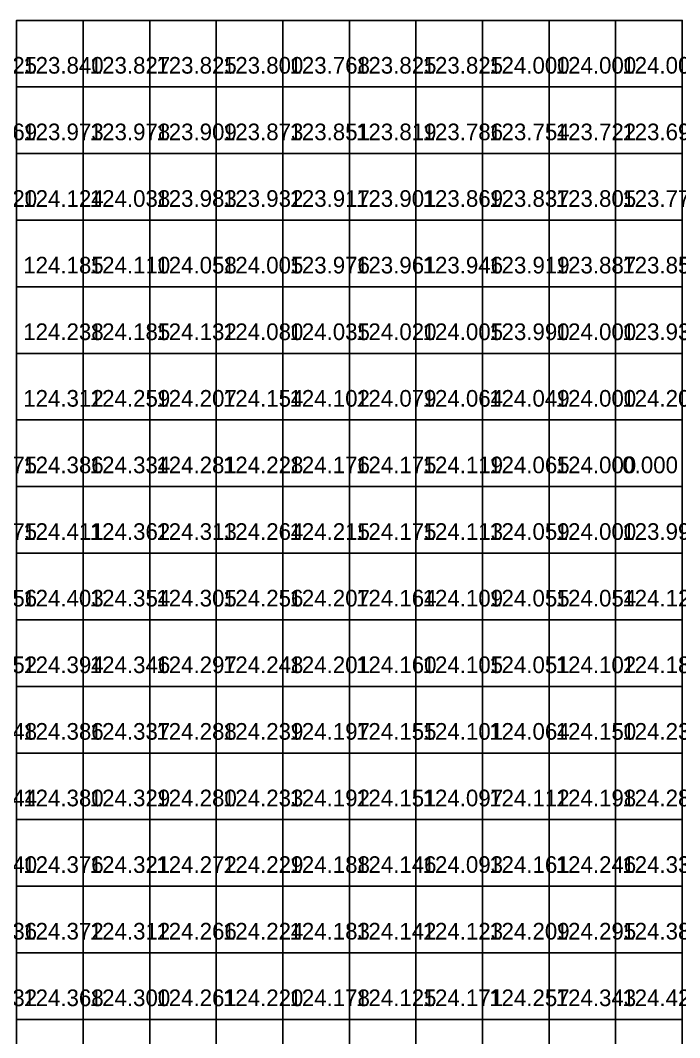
# Model space of a CAD drawing. Header units: metres. Extents: x 287857 to 287978, y 62957 to 63018.
# Drawn here: x 287935.98 to 287945.89, y 63002.56 to 63017.83 of the extents above; entities that cross this region are included whole.
import ezdxf

# ---------------------------------------------------------------- set-up
doc = ezdxf.new("R2010")
doc.units = ezdxf.units.M
for name, color, linetype, true_color in [('ARCH-BARRIER', 7, 'Continuous', 0xf87171), ('ARCH-INTERP', 7, 'Continuous', 0x64748b), ('ARCH-LEVEL-TXT', 7, 'Continuous', 0xa78bfa), ('ARCH-REAL', 7, 'Continuous', 0xa78bfa)]:
    doc.layers.add(name, color=color, linetype=linetype, true_color=true_color)

msp = doc.modelspace()

# ---------------------------------------------------------------- linework, layer by layer
at = {"layer": 'ARCH-BARRIER'}
for points in [[(287944.925, 63010.831, 0), (287945.925, 63010.831, 0), (287945.925, 63011.831, 0), (287944.925, 63011.831, 0), (287944.925, 63010.831, 0)], [(287935.925, 63001.831, 0), (287936.925, 63001.831, 0), (287936.925, 63002.831, 0), (287935.925, 63002.831, 0), (287935.925, 63001.831, 0)]]:
    msp.add_polyline3d(points, dxfattribs=at)
at = {"layer": 'ARCH-INTERP'}
for points in [[(287935.925, 63016.831, 123.84), (287936.925, 63016.831, 123.84), (287936.925, 63017.831, 123.84), (287935.925, 63017.831, 123.84), (287935.925, 63016.831, 123.84)], [(287936.925, 63016.831, 123.827), (287937.925, 63016.831, 123.827), (287937.925, 63017.831, 123.827), (287936.925, 63017.831, 123.827), (287936.925, 63016.831, 123.827)], [(287938.925, 63016.831, 123.8), (287939.925, 63016.831, 123.8), (287939.925, 63017.831, 123.8), (287938.925, 63017.831, 123.8), (287938.925, 63016.831, 123.8)], [(287939.925, 63016.831, 123.768), (287940.925, 63016.831, 123.768), (287940.925, 63017.831, 123.768), (287939.925, 63017.831, 123.768), (287939.925, 63016.831, 123.768)], [(287940.925, 63016.831, 123.825), (287941.925, 63016.831, 123.825), (287941.925, 63017.831, 123.825), (287940.925, 63017.831, 123.825), (287940.925, 63016.831, 123.825)], [(287941.925, 63016.831, 123.825), (287942.925, 63016.831, 123.825), (287942.925, 63017.831, 123.825), (287941.925, 63017.831, 123.825), (287941.925, 63016.831, 123.825)], [(287942.925, 63016.831, 124), (287943.925, 63016.831, 124), (287943.925, 63017.831, 124), (287942.925, 63017.831, 124), (287942.925, 63016.831, 124)], [(287943.925, 63016.831, 124), (287944.925, 63016.831, 124), (287944.925, 63017.831, 124), (287943.925, 63017.831, 124), (287943.925, 63016.831, 124)], [(287944.925, 63016.831, 124), (287945.925, 63016.831, 124), (287945.925, 63017.831, 124), (287944.925, 63017.831, 124), (287944.925, 63016.831, 124)], [(287935.925, 63015.831, 123.973), (287936.925, 63015.831, 123.973), (287936.925, 63016.831, 123.973), (287935.925, 63016.831, 123.973), (287935.925, 63015.831, 123.973)], [(287936.925, 63015.831, 123.978), (287937.925, 63015.831, 123.978), (287937.925, 63016.831, 123.978), (287936.925, 63016.831, 123.978), (287936.925, 63015.831, 123.978)], [(287937.925, 63015.831, 123.909), (287938.925, 63015.831, 123.909), (287938.925, 63016.831, 123.909), (287937.925, 63016.831, 123.909), (287937.925, 63015.831, 123.909)], [(287938.925, 63015.831, 123.873), (287939.925, 63015.831, 123.873), (287939.925, 63016.831, 123.873), (287938.925, 63016.831, 123.873), (287938.925, 63015.831, 123.873)], [(287939.925, 63015.831, 123.851), (287940.925, 63015.831, 123.851), (287940.925, 63016.831, 123.851), (287939.925, 63016.831, 123.851), (287939.925, 63015.831, 123.851)], [(287940.925, 63015.831, 123.819), (287941.925, 63015.831, 123.819), (287941.925, 63016.831, 123.819), (287940.925, 63016.831, 123.819), (287940.925, 63015.831, 123.819)], [(287941.925, 63015.831, 123.786), (287942.925, 63015.831, 123.786), (287942.925, 63016.831, 123.786), (287941.925, 63016.831, 123.786), (287941.925, 63015.831, 123.786)], [(287942.925, 63015.831, 123.754), (287943.925, 63015.831, 123.754), (287943.925, 63016.831, 123.754), (287942.925, 63016.831, 123.754), (287942.925, 63015.831, 123.754)], [(287943.925, 63015.831, 123.722), (287944.925, 63015.831, 123.722), (287944.925, 63016.831, 123.722), (287943.925, 63016.831, 123.722), (287943.925, 63015.831, 123.722)], [(287944.925, 63015.831, 123.69), (287945.925, 63015.831, 123.69), (287945.925, 63016.831, 123.69), (287944.925, 63016.831, 123.69), (287944.925, 63015.831, 123.69)], [(287935.925, 63014.831, 124.124), (287936.925, 63014.831, 124.124), (287936.925, 63015.831, 124.124), (287935.925, 63015.831, 124.124), (287935.925, 63014.831, 124.124)], [(287936.925, 63014.831, 124.038), (287937.925, 63014.831, 124.038), (287937.925, 63015.831, 124.038), (287936.925, 63015.831, 124.038), (287936.925, 63014.831, 124.038)], [(287937.925, 63014.831, 123.983), (287938.925, 63014.831, 123.983), (287938.925, 63015.831, 123.983), (287937.925, 63015.831, 123.983), (287937.925, 63014.831, 123.983)], [(287938.925, 63014.831, 123.932), (287939.925, 63014.831, 123.932), (287939.925, 63015.831, 123.932), (287938.925, 63015.831, 123.932), (287938.925, 63014.831, 123.932)], [(287939.925, 63014.831, 123.917), (287940.925, 63014.831, 123.917), (287940.925, 63015.831, 123.917), (287939.925, 63015.831, 123.917), (287939.925, 63014.831, 123.917)], [(287940.925, 63014.831, 123.901), (287941.925, 63014.831, 123.901), (287941.925, 63015.831, 123.901), (287940.925, 63015.831, 123.901), (287940.925, 63014.831, 123.901)], [(287941.925, 63014.831, 123.869), (287942.925, 63014.831, 123.869), (287942.925, 63015.831, 123.869), (287941.925, 63015.831, 123.869), (287941.925, 63014.831, 123.869)], [(287942.925, 63014.831, 123.837), (287943.925, 63014.831, 123.837), (287943.925, 63015.831, 123.837), (287942.925, 63015.831, 123.837), (287942.925, 63014.831, 123.837)], [(287943.925, 63014.831, 123.805), (287944.925, 63014.831, 123.805), (287944.925, 63015.831, 123.805), (287943.925, 63015.831, 123.805), (287943.925, 63014.831, 123.805)], [(287944.925, 63014.831, 123.772), (287945.925, 63014.831, 123.772), (287945.925, 63015.831, 123.772), (287944.925, 63015.831, 123.772), (287944.925, 63014.831, 123.772)], [(287935.925, 63013.831, 124.185), (287936.925, 63013.831, 124.185), (287936.925, 63014.831, 124.185), (287935.925, 63014.831, 124.185), (287935.925, 63013.831, 124.185)], [(287936.925, 63013.831, 124.11), (287937.925, 63013.831, 124.11), (287937.925, 63014.831, 124.11), (287936.925, 63014.831, 124.11), (287936.925, 63013.831, 124.11)], [(287937.925, 63013.831, 124.058), (287938.925, 63013.831, 124.058), (287938.925, 63014.831, 124.058), (287937.925, 63014.831, 124.058), (287937.925, 63013.831, 124.058)], [(287938.925, 63013.831, 124.005), (287939.925, 63013.831, 124.005), (287939.925, 63014.831, 124.005), (287938.925, 63014.831, 124.005), (287938.925, 63013.831, 124.005)], [(287939.925, 63013.831, 123.976), (287940.925, 63013.831, 123.976), (287940.925, 63014.831, 123.976), (287939.925, 63014.831, 123.976), (287939.925, 63013.831, 123.976)], [(287940.925, 63013.831, 123.961), (287941.925, 63013.831, 123.961), (287941.925, 63014.831, 123.961), (287940.925, 63014.831, 123.961), (287940.925, 63013.831, 123.961)], [(287941.925, 63013.831, 123.946), (287942.925, 63013.831, 123.946), (287942.925, 63014.831, 123.946), (287941.925, 63014.831, 123.946), (287941.925, 63013.831, 123.946)], [(287942.925, 63013.831, 123.919), (287943.925, 63013.831, 123.919), (287943.925, 63014.831, 123.919), (287942.925, 63014.831, 123.919), (287942.925, 63013.831, 123.919)], [(287943.925, 63013.831, 123.887), (287944.925, 63013.831, 123.887), (287944.925, 63014.831, 123.887), (287943.925, 63014.831, 123.887), (287943.925, 63013.831, 123.887)], [(287944.925, 63013.831, 123.855), (287945.925, 63013.831, 123.855), (287945.925, 63014.831, 123.855), (287944.925, 63014.831, 123.855), (287944.925, 63013.831, 123.855)], [(287935.925, 63012.831, 124.238), (287936.925, 63012.831, 124.238), (287936.925, 63013.831, 124.238), (287935.925, 63013.831, 124.238), (287935.925, 63012.831, 124.238)], [(287936.925, 63012.831, 124.185), (287937.925, 63012.831, 124.185), (287937.925, 63013.831, 124.185), (287936.925, 63013.831, 124.185), (287936.925, 63012.831, 124.185)], [(287937.925, 63012.831, 124.132), (287938.925, 63012.831, 124.132), (287938.925, 63013.831, 124.132), (287937.925, 63013.831, 124.132), (287937.925, 63012.831, 124.132)], [(287938.925, 63012.831, 124.08), (287939.925, 63012.831, 124.08), (287939.925, 63013.831, 124.08), (287938.925, 63013.831, 124.08), (287938.925, 63012.831, 124.08)], [(287939.925, 63012.831, 124.035), (287940.925, 63012.831, 124.035), (287940.925, 63013.831, 124.035), (287939.925, 63013.831, 124.035), (287939.925, 63012.831, 124.035)], [(287940.925, 63012.831, 124.02), (287941.925, 63012.831, 124.02), (287941.925, 63013.831, 124.02), (287940.925, 63013.831, 124.02), (287940.925, 63012.831, 124.02)], [(287941.925, 63012.831, 124.005), (287942.925, 63012.831, 124.005), (287942.925, 63013.831, 124.005), (287941.925, 63013.831, 124.005), (287941.925, 63012.831, 124.005)], [(287942.925, 63012.831, 123.99), (287943.925, 63012.831, 123.99), (287943.925, 63013.831, 123.99), (287942.925, 63013.831, 123.99), (287942.925, 63012.831, 123.99)], [(287944.925, 63012.831, 123.938), (287945.925, 63012.831, 123.938), (287945.925, 63013.831, 123.938), (287944.925, 63013.831, 123.938), (287944.925, 63012.831, 123.938)], [(287935.925, 63011.831, 124.312), (287936.925, 63011.831, 124.312), (287936.925, 63012.831, 124.312), (287935.925, 63012.831, 124.312), (287935.925, 63011.831, 124.312)], [(287936.925, 63011.831, 124.259), (287937.925, 63011.831, 124.259), (287937.925, 63012.831, 124.259), (287936.925, 63012.831, 124.259), (287936.925, 63011.831, 124.259)], [(287937.925, 63011.831, 124.207), (287938.925, 63011.831, 124.207), (287938.925, 63012.831, 124.207), (287937.925, 63012.831, 124.207), (287937.925, 63011.831, 124.207)], [(287938.925, 63011.831, 124.154), (287939.925, 63011.831, 124.154), (287939.925, 63012.831, 124.154), (287938.925, 63012.831, 124.154), (287938.925, 63011.831, 124.154)], [(287939.925, 63011.831, 124.102), (287940.925, 63011.831, 124.102), (287940.925, 63012.831, 124.102), (287939.925, 63012.831, 124.102), (287939.925, 63011.831, 124.102)], [(287940.925, 63011.831, 124.079), (287941.925, 63011.831, 124.079), (287941.925, 63012.831, 124.079), (287940.925, 63012.831, 124.079), (287940.925, 63011.831, 124.079)], [(287941.925, 63011.831, 124.064), (287942.925, 63011.831, 124.064), (287942.925, 63012.831, 124.064), (287941.925, 63012.831, 124.064), (287941.925, 63011.831, 124.064)], [(287942.925, 63011.831, 124.049), (287943.925, 63011.831, 124.049), (287943.925, 63012.831, 124.049), (287942.925, 63012.831, 124.049), (287942.925, 63011.831, 124.049)], [(287935.925, 63010.831, 124.386), (287936.925, 63010.831, 124.386), (287936.925, 63011.831, 124.386), (287935.925, 63011.831, 124.386), (287935.925, 63010.831, 124.386)], [(287936.925, 63010.831, 124.334), (287937.925, 63010.831, 124.334), (287937.925, 63011.831, 124.334), (287936.925, 63011.831, 124.334), (287936.925, 63010.831, 124.334)], [(287937.925, 63010.831, 124.281), (287938.925, 63010.831, 124.281), (287938.925, 63011.831, 124.281), (287937.925, 63011.831, 124.281), (287937.925, 63010.831, 124.281)], [(287938.925, 63010.831, 124.228), (287939.925, 63010.831, 124.228), (287939.925, 63011.831, 124.228), (287938.925, 63011.831, 124.228), (287938.925, 63010.831, 124.228)], [(287939.925, 63010.831, 124.176), (287940.925, 63010.831, 124.176), (287940.925, 63011.831, 124.176), (287939.925, 63011.831, 124.176), (287939.925, 63010.831, 124.176)], [(287941.925, 63010.831, 124.119), (287942.925, 63010.831, 124.119), (287942.925, 63011.831, 124.119), (287941.925, 63011.831, 124.119), (287941.925, 63010.831, 124.119)], [(287942.925, 63010.831, 124.065), (287943.925, 63010.831, 124.065), (287943.925, 63011.831, 124.065), (287942.925, 63011.831, 124.065), (287942.925, 63010.831, 124.065)], [(287935.925, 63009.831, 124.411), (287936.925, 63009.831, 124.411), (287936.925, 63010.831, 124.411), (287935.925, 63010.831, 124.411), (287935.925, 63009.831, 124.411)], [(287936.925, 63009.831, 124.362), (287937.925, 63009.831, 124.362), (287937.925, 63010.831, 124.362), (287936.925, 63010.831, 124.362), (287936.925, 63009.831, 124.362)], [(287937.925, 63009.831, 124.313), (287938.925, 63009.831, 124.313), (287938.925, 63010.831, 124.313), (287937.925, 63010.831, 124.313), (287937.925, 63009.831, 124.313)], [(287938.925, 63009.831, 124.264), (287939.925, 63009.831, 124.264), (287939.925, 63010.831, 124.264), (287938.925, 63010.831, 124.264), (287938.925, 63009.831, 124.264)], [(287939.925, 63009.831, 124.215), (287940.925, 63009.831, 124.215), (287940.925, 63010.831, 124.215), (287939.925, 63010.831, 124.215), (287939.925, 63009.831, 124.215)], [(287941.925, 63009.831, 124.113), (287942.925, 63009.831, 124.113), (287942.925, 63010.831, 124.113), (287941.925, 63010.831, 124.113), (287941.925, 63009.831, 124.113)], [(287942.925, 63009.831, 124.059), (287943.925, 63009.831, 124.059), (287943.925, 63010.831, 124.059), (287942.925, 63010.831, 124.059), (287942.925, 63009.831, 124.059)], [(287944.925, 63009.831, 123.997), (287945.925, 63009.831, 123.997), (287945.925, 63010.831, 123.997), (287944.925, 63010.831, 123.997), (287944.925, 63009.831, 123.997)], [(287935.925, 63008.831, 124.403), (287936.925, 63008.831, 124.403), (287936.925, 63009.831, 124.403), (287935.925, 63009.831, 124.403), (287935.925, 63008.831, 124.403)], [(287936.925, 63008.831, 124.354), (287937.925, 63008.831, 124.354), (287937.925, 63009.831, 124.354), (287936.925, 63009.831, 124.354), (287936.925, 63008.831, 124.354)], [(287937.925, 63008.831, 124.305), (287938.925, 63008.831, 124.305), (287938.925, 63009.831, 124.305), (287937.925, 63009.831, 124.305), (287937.925, 63008.831, 124.305)], [(287938.925, 63008.831, 124.256), (287939.925, 63008.831, 124.256), (287939.925, 63009.831, 124.256), (287938.925, 63009.831, 124.256), (287938.925, 63008.831, 124.256)], [(287939.925, 63008.831, 124.207), (287940.925, 63008.831, 124.207), (287940.925, 63009.831, 124.207), (287939.925, 63009.831, 124.207), (287939.925, 63008.831, 124.207)], [(287940.925, 63008.831, 124.164), (287941.925, 63008.831, 124.164), (287941.925, 63009.831, 124.164), (287940.925, 63009.831, 124.164), (287940.925, 63008.831, 124.164)], [(287941.925, 63008.831, 124.109), (287942.925, 63008.831, 124.109), (287942.925, 63009.831, 124.109), (287941.925, 63009.831, 124.109), (287941.925, 63008.831, 124.109)], [(287942.925, 63008.831, 124.055), (287943.925, 63008.831, 124.055), (287943.925, 63009.831, 124.055), (287942.925, 63009.831, 124.055), (287942.925, 63008.831, 124.055)], [(287943.925, 63008.831, 124.054), (287944.925, 63008.831, 124.054), (287944.925, 63009.831, 124.054), (287943.925, 63009.831, 124.054), (287943.925, 63008.831, 124.054)], [(287944.925, 63008.831, 124.127), (287945.925, 63008.831, 124.127), (287945.925, 63009.831, 124.127), (287944.925, 63009.831, 124.127), (287944.925, 63008.831, 124.127)], [(287935.925, 63007.831, 124.394), (287936.925, 63007.831, 124.394), (287936.925, 63008.831, 124.394), (287935.925, 63008.831, 124.394), (287935.925, 63007.831, 124.394)], [(287936.925, 63007.831, 124.346), (287937.925, 63007.831, 124.346), (287937.925, 63008.831, 124.346), (287936.925, 63008.831, 124.346), (287936.925, 63007.831, 124.346)], [(287937.925, 63007.831, 124.297), (287938.925, 63007.831, 124.297), (287938.925, 63008.831, 124.297), (287937.925, 63008.831, 124.297), (287937.925, 63007.831, 124.297)], [(287938.925, 63007.831, 124.248), (287939.925, 63007.831, 124.248), (287939.925, 63008.831, 124.248), (287938.925, 63008.831, 124.248), (287938.925, 63007.831, 124.248)], [(287939.925, 63007.831, 124.201), (287940.925, 63007.831, 124.201), (287940.925, 63008.831, 124.201), (287939.925, 63008.831, 124.201), (287939.925, 63007.831, 124.201)], [(287940.925, 63007.831, 124.16), (287941.925, 63007.831, 124.16), (287941.925, 63008.831, 124.16), (287940.925, 63008.831, 124.16), (287940.925, 63007.831, 124.16)], [(287941.925, 63007.831, 124.105), (287942.925, 63007.831, 124.105), (287942.925, 63008.831, 124.105), (287941.925, 63008.831, 124.105), (287941.925, 63007.831, 124.105)], [(287942.925, 63007.831, 124.051), (287943.925, 63007.831, 124.051), (287943.925, 63008.831, 124.051), (287942.925, 63008.831, 124.051), (287942.925, 63007.831, 124.051)], [(287943.925, 63007.831, 124.102), (287944.925, 63007.831, 124.102), (287944.925, 63008.831, 124.102), (287943.925, 63008.831, 124.102), (287943.925, 63007.831, 124.102)], [(287944.925, 63007.831, 124.188), (287945.925, 63007.831, 124.188), (287945.925, 63008.831, 124.188), (287944.925, 63008.831, 124.188), (287944.925, 63007.831, 124.188)], [(287935.925, 63006.831, 124.386), (287936.925, 63006.831, 124.386), (287936.925, 63007.831, 124.386), (287935.925, 63007.831, 124.386), (287935.925, 63006.831, 124.386)], [(287936.925, 63006.831, 124.337), (287937.925, 63006.831, 124.337), (287937.925, 63007.831, 124.337), (287936.925, 63007.831, 124.337), (287936.925, 63006.831, 124.337)], [(287937.925, 63006.831, 124.288), (287938.925, 63006.831, 124.288), (287938.925, 63007.831, 124.288), (287937.925, 63007.831, 124.288), (287937.925, 63006.831, 124.288)], [(287938.925, 63006.831, 124.239), (287939.925, 63006.831, 124.239), (287939.925, 63007.831, 124.239), (287938.925, 63007.831, 124.239), (287938.925, 63006.831, 124.239)], [(287939.925, 63006.831, 124.197), (287940.925, 63006.831, 124.197), (287940.925, 63007.831, 124.197), (287939.925, 63007.831, 124.197), (287939.925, 63006.831, 124.197)], [(287940.925, 63006.831, 124.155), (287941.925, 63006.831, 124.155), (287941.925, 63007.831, 124.155), (287940.925, 63007.831, 124.155), (287940.925, 63006.831, 124.155)], [(287941.925, 63006.831, 124.101), (287942.925, 63006.831, 124.101), (287942.925, 63007.831, 124.101), (287941.925, 63007.831, 124.101), (287941.925, 63006.831, 124.101)], [(287942.925, 63006.831, 124.064), (287943.925, 63006.831, 124.064), (287943.925, 63007.831, 124.064), (287942.925, 63007.831, 124.064), (287942.925, 63006.831, 124.064)], [(287943.925, 63006.831, 124.15), (287944.925, 63006.831, 124.15), (287944.925, 63007.831, 124.15), (287943.925, 63007.831, 124.15), (287943.925, 63006.831, 124.15)], [(287944.925, 63006.831, 124.236), (287945.925, 63006.831, 124.236), (287945.925, 63007.831, 124.236), (287944.925, 63007.831, 124.236), (287944.925, 63006.831, 124.236)], [(287935.925, 63005.831, 124.38), (287936.925, 63005.831, 124.38), (287936.925, 63006.831, 124.38), (287935.925, 63006.831, 124.38), (287935.925, 63005.831, 124.38)], [(287936.925, 63005.831, 124.329), (287937.925, 63005.831, 124.329), (287937.925, 63006.831, 124.329), (287936.925, 63006.831, 124.329), (287936.925, 63005.831, 124.329)], [(287937.925, 63005.831, 124.28), (287938.925, 63005.831, 124.28), (287938.925, 63006.831, 124.28), (287937.925, 63006.831, 124.28), (287937.925, 63005.831, 124.28)], [(287938.925, 63005.831, 124.233), (287939.925, 63005.831, 124.233), (287939.925, 63006.831, 124.233), (287938.925, 63006.831, 124.233), (287938.925, 63005.831, 124.233)], [(287939.925, 63005.831, 124.192), (287940.925, 63005.831, 124.192), (287940.925, 63006.831, 124.192), (287939.925, 63006.831, 124.192), (287939.925, 63005.831, 124.192)], [(287940.925, 63005.831, 124.151), (287941.925, 63005.831, 124.151), (287941.925, 63006.831, 124.151), (287940.925, 63006.831, 124.151), (287940.925, 63005.831, 124.151)], [(287941.925, 63005.831, 124.097), (287942.925, 63005.831, 124.097), (287942.925, 63006.831, 124.097), (287941.925, 63006.831, 124.097), (287941.925, 63005.831, 124.097)], [(287942.925, 63005.831, 124.112), (287943.925, 63005.831, 124.112), (287943.925, 63006.831, 124.112), (287942.925, 63006.831, 124.112), (287942.925, 63005.831, 124.112)], [(287943.925, 63005.831, 124.198), (287944.925, 63005.831, 124.198), (287944.925, 63006.831, 124.198), (287943.925, 63006.831, 124.198), (287943.925, 63005.831, 124.198)], [(287944.925, 63005.831, 124.284), (287945.925, 63005.831, 124.284), (287945.925, 63006.831, 124.284), (287944.925, 63006.831, 124.284), (287944.925, 63005.831, 124.284)], [(287935.925, 63004.831, 124.376), (287936.925, 63004.831, 124.376), (287936.925, 63005.831, 124.376), (287935.925, 63005.831, 124.376), (287935.925, 63004.831, 124.376)], [(287936.925, 63004.831, 124.321), (287937.925, 63004.831, 124.321), (287937.925, 63005.831, 124.321), (287936.925, 63005.831, 124.321), (287936.925, 63004.831, 124.321)], [(287937.925, 63004.831, 124.272), (287938.925, 63004.831, 124.272), (287938.925, 63005.831, 124.272), (287937.925, 63005.831, 124.272), (287937.925, 63004.831, 124.272)], [(287938.925, 63004.831, 124.229), (287939.925, 63004.831, 124.229), (287939.925, 63005.831, 124.229), (287938.925, 63005.831, 124.229), (287938.925, 63004.831, 124.229)], [(287939.925, 63004.831, 124.188), (287940.925, 63004.831, 124.188), (287940.925, 63005.831, 124.188), (287939.925, 63005.831, 124.188), (287939.925, 63004.831, 124.188)], [(287940.925, 63004.831, 124.146), (287941.925, 63004.831, 124.146), (287941.925, 63005.831, 124.146), (287940.925, 63005.831, 124.146), (287940.925, 63004.831, 124.146)], [(287941.925, 63004.831, 124.093), (287942.925, 63004.831, 124.093), (287942.925, 63005.831, 124.093), (287941.925, 63005.831, 124.093), (287941.925, 63004.831, 124.093)], [(287942.925, 63004.831, 124.161), (287943.925, 63004.831, 124.161), (287943.925, 63005.831, 124.161), (287942.925, 63005.831, 124.161), (287942.925, 63004.831, 124.161)], [(287943.925, 63004.831, 124.246), (287944.925, 63004.831, 124.246), (287944.925, 63005.831, 124.246), (287943.925, 63005.831, 124.246), (287943.925, 63004.831, 124.246)], [(287944.925, 63004.831, 124.332), (287945.925, 63004.831, 124.332), (287945.925, 63005.831, 124.332), (287944.925, 63005.831, 124.332), (287944.925, 63004.831, 124.332)], [(287935.925, 63003.831, 124.372), (287936.925, 63003.831, 124.372), (287936.925, 63004.831, 124.372), (287935.925, 63004.831, 124.372), (287935.925, 63003.831, 124.372)], [(287936.925, 63003.831, 124.312), (287937.925, 63003.831, 124.312), (287937.925, 63004.831, 124.312), (287936.925, 63004.831, 124.312), (287936.925, 63003.831, 124.312)], [(287937.925, 63003.831, 124.266), (287938.925, 63003.831, 124.266), (287938.925, 63004.831, 124.266), (287937.925, 63004.831, 124.266), (287937.925, 63003.831, 124.266)], [(287938.925, 63003.831, 124.224), (287939.925, 63003.831, 124.224), (287939.925, 63004.831, 124.224), (287938.925, 63004.831, 124.224), (287938.925, 63003.831, 124.224)], [(287939.925, 63003.831, 124.183), (287940.925, 63003.831, 124.183), (287940.925, 63004.831, 124.183), (287939.925, 63004.831, 124.183), (287939.925, 63003.831, 124.183)], [(287940.925, 63003.831, 124.142), (287941.925, 63003.831, 124.142), (287941.925, 63004.831, 124.142), (287940.925, 63004.831, 124.142), (287940.925, 63003.831, 124.142)], [(287941.925, 63003.831, 124.123), (287942.925, 63003.831, 124.123), (287942.925, 63004.831, 124.123), (287941.925, 63004.831, 124.123), (287941.925, 63003.831, 124.123)], [(287942.925, 63003.831, 124.209), (287943.925, 63003.831, 124.209), (287943.925, 63004.831, 124.209), (287942.925, 63004.831, 124.209), (287942.925, 63003.831, 124.209)], [(287943.925, 63003.831, 124.295), (287944.925, 63003.831, 124.295), (287944.925, 63004.831, 124.295), (287943.925, 63004.831, 124.295), (287943.925, 63003.831, 124.295)], [(287944.925, 63003.831, 124.38), (287945.925, 63003.831, 124.38), (287945.925, 63004.831, 124.38), (287944.925, 63004.831, 124.38), (287944.925, 63003.831, 124.38)], [(287935.925, 63002.831, 124.368), (287936.925, 63002.831, 124.368), (287936.925, 63003.831, 124.368), (287935.925, 63003.831, 124.368), (287935.925, 63002.831, 124.368)], [(287937.925, 63002.831, 124.261), (287938.925, 63002.831, 124.261), (287938.925, 63003.831, 124.261), (287937.925, 63003.831, 124.261), (287937.925, 63002.831, 124.261)], [(287938.925, 63002.831, 124.22), (287939.925, 63002.831, 124.22), (287939.925, 63003.831, 124.22), (287938.925, 63003.831, 124.22), (287938.925, 63002.831, 124.22)], [(287939.925, 63002.831, 124.178), (287940.925, 63002.831, 124.178), (287940.925, 63003.831, 124.178), (287939.925, 63003.831, 124.178), (287939.925, 63002.831, 124.178)], [(287941.925, 63002.831, 124.171), (287942.925, 63002.831, 124.171), (287942.925, 63003.831, 124.171), (287941.925, 63003.831, 124.171), (287941.925, 63002.831, 124.171)], [(287942.925, 63002.831, 124.257), (287943.925, 63002.831, 124.257), (287943.925, 63003.831, 124.257), (287942.925, 63003.831, 124.257), (287942.925, 63002.831, 124.257)], [(287943.925, 63002.831, 124.343), (287944.925, 63002.831, 124.343), (287944.925, 63003.831, 124.343), (287943.925, 63003.831, 124.343), (287943.925, 63002.831, 124.343)], [(287944.925, 63002.831, 124.429), (287945.925, 63002.831, 124.429), (287945.925, 63003.831, 124.429), (287944.925, 63003.831, 124.429), (287944.925, 63002.831, 124.429)], [(287938.925, 63001.831, 124.207), (287939.925, 63001.831, 124.207), (287939.925, 63002.831, 124.207), (287938.925, 63002.831, 124.207), (287938.925, 63001.831, 124.207)], [(287939.925, 63001.831, 124.169), (287940.925, 63001.831, 124.169), (287940.925, 63002.831, 124.169), (287939.925, 63002.831, 124.169), (287939.925, 63001.831, 124.169)], [(287941.925, 63001.831, 124.067), (287942.925, 63001.831, 124.067), (287942.925, 63002.831, 124.067), (287941.925, 63002.831, 124.067), (287941.925, 63001.831, 124.067)], [(287942.925, 63001.831, 124.003), (287943.925, 63001.831, 124.003), (287943.925, 63002.831, 124.003), (287942.925, 63002.831, 124.003), (287942.925, 63001.831, 124.003)], [(287943.925, 63001.831, 124.106), (287944.925, 63001.831, 124.106), (287944.925, 63002.831, 124.106), (287943.925, 63002.831, 124.106), (287943.925, 63001.831, 124.106)], [(287944.925, 63001.831, 124.209), (287945.925, 63001.831, 124.209), (287945.925, 63002.831, 124.209), (287944.925, 63002.831, 124.209), (287944.925, 63001.831, 124.209)]]:
    msp.add_polyline3d(points, dxfattribs=at)
at = {"layer": 'ARCH-REAL'}
for points in [[(287937.925, 63016.831, 123.825), (287938.925, 63016.831, 123.825), (287938.925, 63017.831, 123.825), (287937.925, 63017.831, 123.825), (287937.925, 63016.831, 123.825)], [(287943.925, 63012.831, 124), (287944.925, 63012.831, 124), (287944.925, 63013.831, 124), (287943.925, 63013.831, 124), (287943.925, 63012.831, 124)], [(287943.925, 63011.831, 124), (287944.925, 63011.831, 124), (287944.925, 63012.831, 124), (287943.925, 63012.831, 124), (287943.925, 63011.831, 124)], [(287944.925, 63011.831, 124.2), (287945.925, 63011.831, 124.2), (287945.925, 63012.831, 124.2), (287944.925, 63012.831, 124.2), (287944.925, 63011.831, 124.2)], [(287940.925, 63010.831, 124.175), (287941.925, 63010.831, 124.175), (287941.925, 63011.831, 124.175), (287940.925, 63011.831, 124.175), (287940.925, 63010.831, 124.175)], [(287943.925, 63010.831, 124), (287944.925, 63010.831, 124), (287944.925, 63011.831, 124), (287943.925, 63011.831, 124), (287943.925, 63010.831, 124)], [(287940.925, 63009.831, 124.175), (287941.925, 63009.831, 124.175), (287941.925, 63010.831, 124.175), (287940.925, 63010.831, 124.175), (287940.925, 63009.831, 124.175)], [(287943.925, 63009.831, 124), (287944.925, 63009.831, 124), (287944.925, 63010.831, 124), (287943.925, 63010.831, 124), (287943.925, 63009.831, 124)], [(287936.925, 63002.831, 124.3), (287937.925, 63002.831, 124.3), (287937.925, 63003.831, 124.3), (287936.925, 63003.831, 124.3), (287936.925, 63002.831, 124.3)], [(287940.925, 63002.831, 124.125), (287941.925, 63002.831, 124.125), (287941.925, 63003.831, 124.125), (287940.925, 63003.831, 124.125), (287940.925, 63002.831, 124.125)], [(287936.925, 63001.831, 124.275), (287937.925, 63001.831, 124.275), (287937.925, 63002.831, 124.275), (287936.925, 63002.831, 124.275), (287936.925, 63001.831, 124.275)], [(287937.925, 63001.831, 124.275), (287938.925, 63001.831, 124.275), (287938.925, 63002.831, 124.275), (287937.925, 63002.831, 124.275), (287937.925, 63001.831, 124.275)], [(287940.925, 63001.831, 124.125), (287941.925, 63001.831, 124.125), (287941.925, 63002.831, 124.125), (287940.925, 63002.831, 124.125), (287940.925, 63001.831, 124.125)]]:
    msp.add_polyline3d(points, dxfattribs=at)

# ---------------------------------------------------------------- texts
at = {"layer": 'ARCH-LEVEL-TXT'}
for s, p in [('123.825', (287935.025, 63017.031, 123.825)), ('123.840', (287936.025, 63017.031, 123.84)), ('123.827', (287937.025, 63017.031, 123.827)), ('123.825', (287938.025, 63017.031, 123.825)), ('123.800', (287939.025, 63017.031, 123.8)), ('123.768', (287940.025, 63017.031, 123.768)), ('123.825', (287941.025, 63017.031, 123.825)), ('123.825', (287942.025, 63017.031, 123.825)), ('124.000', (287943.025, 63017.031, 124)), ('124.000', (287944.025, 63017.031, 124)), ('124.000', (287945.025, 63017.031, 124)), ('123.969', (287935.025, 63016.031, 123.969)), ('123.973', (287936.025, 63016.031, 123.973)), ('123.978', (287937.025, 63016.031, 123.978)), ('123.909', (287938.025, 63016.031, 123.909)), ('123.873', (287939.025, 63016.031, 123.873)), ('123.851', (287940.025, 63016.031, 123.851)), ('123.819', (287941.025, 63016.031, 123.819)), ('123.786', (287942.025, 63016.031, 123.786)), ('123.754', (287943.025, 63016.031, 123.754)), ('123.722', (287944.025, 63016.031, 123.722)), ('123.690', (287945.025, 63016.031, 123.69)), ('124.120', (287935.025, 63015.031, 124.12)), ('124.124', (287936.025, 63015.031, 124.124)), ('124.038', (287937.025, 63015.031, 124.038)), ('123.983', (287938.025, 63015.031, 123.983)), ('123.932', (287939.025, 63015.031, 123.932)), ('123.917', (287940.025, 63015.031, 123.917)), ('123.901', (287941.025, 63015.031, 123.901)), ('123.869', (287942.025, 63015.031, 123.869)), ('123.837', (287943.025, 63015.031, 123.837)), ('123.805', (287944.025, 63015.031, 123.805)), ('123.772', (287945.025, 63015.031, 123.772)), ('124.185', (287936.025, 63014.031, 124.185)), ('124.110', (287937.025, 63014.031, 124.11)), ('124.058', (287938.025, 63014.031, 124.058)), ('124.005', (287939.025, 63014.031, 124.005)), ('123.976', (287940.025, 63014.031, 123.976)), ('123.961', (287941.025, 63014.031, 123.961)), ('123.946', (287942.025, 63014.031, 123.946)), ('123.919', (287943.025, 63014.031, 123.919)), ('123.887', (287944.025, 63014.031, 123.887)), ('123.855', (287945.025, 63014.031, 123.855)), ('124.238', (287936.025, 63013.031, 124.238)), ('124.185', (287937.025, 63013.031, 124.185)), ('124.132', (287938.025, 63013.031, 124.132)), ('124.080', (287939.025, 63013.031, 124.08)), ('124.035', (287940.025, 63013.031, 124.035)), ('124.020', (287941.025, 63013.031, 124.02)), ('124.005', (287942.025, 63013.031, 124.005)), ('123.990', (287943.025, 63013.031, 123.99)), ('124.000', (287944.025, 63013.031, 124)), ('123.938', (287945.025, 63013.031, 123.938)), ('124.312', (287936.025, 63012.031, 124.312)), ('124.259', (287937.025, 63012.031, 124.259)), ('124.207', (287938.025, 63012.031, 124.207)), ('124.154', (287939.025, 63012.031, 124.154)), ('124.102', (287940.025, 63012.031, 124.102)), ('124.079', (287941.025, 63012.031, 124.079)), ('124.064', (287942.025, 63012.031, 124.064)), ('124.049', (287943.025, 63012.031, 124.049)), ('124.000', (287944.025, 63012.031, 124)), ('124.200', (287945.025, 63012.031, 124.2)), ('124.475', (287935.025, 63011.031, 124.475)), ('124.386', (287936.025, 63011.031, 124.386)), ('124.334', (287937.025, 63011.031, 124.334)), ('124.281', (287938.025, 63011.031, 124.281)), ('124.228', (287939.025, 63011.031, 124.228)), ('124.176', (287940.025, 63011.031, 124.176)), ('124.175', (287941.025, 63011.031, 124.175)), ('124.119', (287942.025, 63011.031, 124.119)), ('124.065', (287943.025, 63011.031, 124.065)), ('124.000', (287944.025, 63011.031, 124)), ('0.000', (287945.025, 63011.031)), ('124.475', (287935.025, 63010.031, 124.475)), ('124.411', (287936.025, 63010.031, 124.411)), ('124.362', (287937.025, 63010.031, 124.362)), ('124.313', (287938.025, 63010.031, 124.313)), ('124.264', (287939.025, 63010.031, 124.264)), ('124.215', (287940.025, 63010.031, 124.215)), ('124.175', (287941.025, 63010.031, 124.175)), ('124.113', (287942.025, 63010.031, 124.113)), ('124.059', (287943.025, 63010.031, 124.059)), ('124.000', (287944.025, 63010.031, 124)), ('123.997', (287945.025, 63010.031, 123.997)), ('124.456', (287935.025, 63009.031, 124.456)), ('124.403', (287936.025, 63009.031, 124.403)), ('124.354', (287937.025, 63009.031, 124.354)), ('124.305', (287938.025, 63009.031, 124.305)), ('124.256', (287939.025, 63009.031, 124.256)), ('124.207', (287940.025, 63009.031, 124.207)), ('124.164', (287941.025, 63009.031, 124.164)), ('124.109', (287942.025, 63009.031, 124.109)), ('124.055', (287943.025, 63009.031, 124.055)), ('124.054', (287944.025, 63009.031, 124.054)), ('124.127', (287945.025, 63009.031, 124.127)), ('124.452', (287935.025, 63008.031, 124.452)), ('124.394', (287936.025, 63008.031, 124.394)), ('124.346', (287937.025, 63008.031, 124.346)), ('124.297', (287938.025, 63008.031, 124.297)), ('124.248', (287939.025, 63008.031, 124.248)), ('124.201', (287940.025, 63008.031, 124.201)), ('124.160', (287941.025, 63008.031, 124.16)), ('124.105', (287942.025, 63008.031, 124.105)), ('124.051', (287943.025, 63008.031, 124.051)), ('124.102', (287944.025, 63008.031, 124.102)), ('124.188', (287945.025, 63008.031, 124.188)), ('124.448', (287935.025, 63007.031, 124.448)), ('124.386', (287936.025, 63007.031, 124.386)), ('124.337', (287937.025, 63007.031, 124.337)), ('124.288', (287938.025, 63007.031, 124.288)), ('124.239', (287939.025, 63007.031, 124.239)), ('124.197', (287940.025, 63007.031, 124.197)), ('124.155', (287941.025, 63007.031, 124.155)), ('124.101', (287942.025, 63007.031, 124.101)), ('124.064', (287943.025, 63007.031, 124.064)), ('124.150', (287944.025, 63007.031, 124.15)), ('124.236', (287945.025, 63007.031, 124.236)), ('124.444', (287935.025, 63006.031, 124.444)), ('124.380', (287936.025, 63006.031, 124.38)), ('124.329', (287937.025, 63006.031, 124.329)), ('124.280', (287938.025, 63006.031, 124.28)), ('124.233', (287939.025, 63006.031, 124.233)), ('124.192', (287940.025, 63006.031, 124.192)), ('124.151', (287941.025, 63006.031, 124.151)), ('124.097', (287942.025, 63006.031, 124.097)), ('124.112', (287943.025, 63006.031, 124.112)), ('124.198', (287944.025, 63006.031, 124.198)), ('124.284', (287945.025, 63006.031, 124.284)), ('124.440', (287935.025, 63005.031, 124.44)), ('124.376', (287936.025, 63005.031, 124.376)), ('124.321', (287937.025, 63005.031, 124.321)), ('124.272', (287938.025, 63005.031, 124.272)), ('124.229', (287939.025, 63005.031, 124.229)), ('124.188', (287940.025, 63005.031, 124.188)), ('124.146', (287941.025, 63005.031, 124.146)), ('124.093', (287942.025, 63005.031, 124.093)), ('124.161', (287943.025, 63005.031, 124.161)), ('124.246', (287944.025, 63005.031, 124.246)), ('124.332', (287945.025, 63005.031, 124.332)), ('124.436', (287935.025, 63004.031, 124.436)), ('124.372', (287936.025, 63004.031, 124.372)), ('124.312', (287937.025, 63004.031, 124.312)), ('124.266', (287938.025, 63004.031, 124.266)), ('124.224', (287939.025, 63004.031, 124.224)), ('124.183', (287940.025, 63004.031, 124.183)), ('124.142', (287941.025, 63004.031, 124.142)), ('124.123', (287942.025, 63004.031, 124.123)), ('124.209', (287943.025, 63004.031, 124.209)), ('124.295', (287944.025, 63004.031, 124.295)), ('124.380', (287945.025, 63004.031, 124.38)), ('124.432', (287935.025, 63003.031, 124.432)), ('124.368', (287936.025, 63003.031, 124.368)), ('124.300', (287937.025, 63003.031, 124.3)), ('124.261', (287938.025, 63003.031, 124.261)), ('124.220', (287939.025, 63003.031, 124.22)), ('124.178', (287940.025, 63003.031, 124.178)), ('124.125', (287941.025, 63003.031, 124.125)), ('124.171', (287942.025, 63003.031, 124.171)), ('124.257', (287943.025, 63003.031, 124.257)), ('124.343', (287944.025, 63003.031, 124.343)), ('124.429', (287945.025, 63003.031, 124.429))]:
    msp.add_text(s, height=0.25, dxfattribs=at).set_placement(p)

doc.saveas('drawing.dxf')
